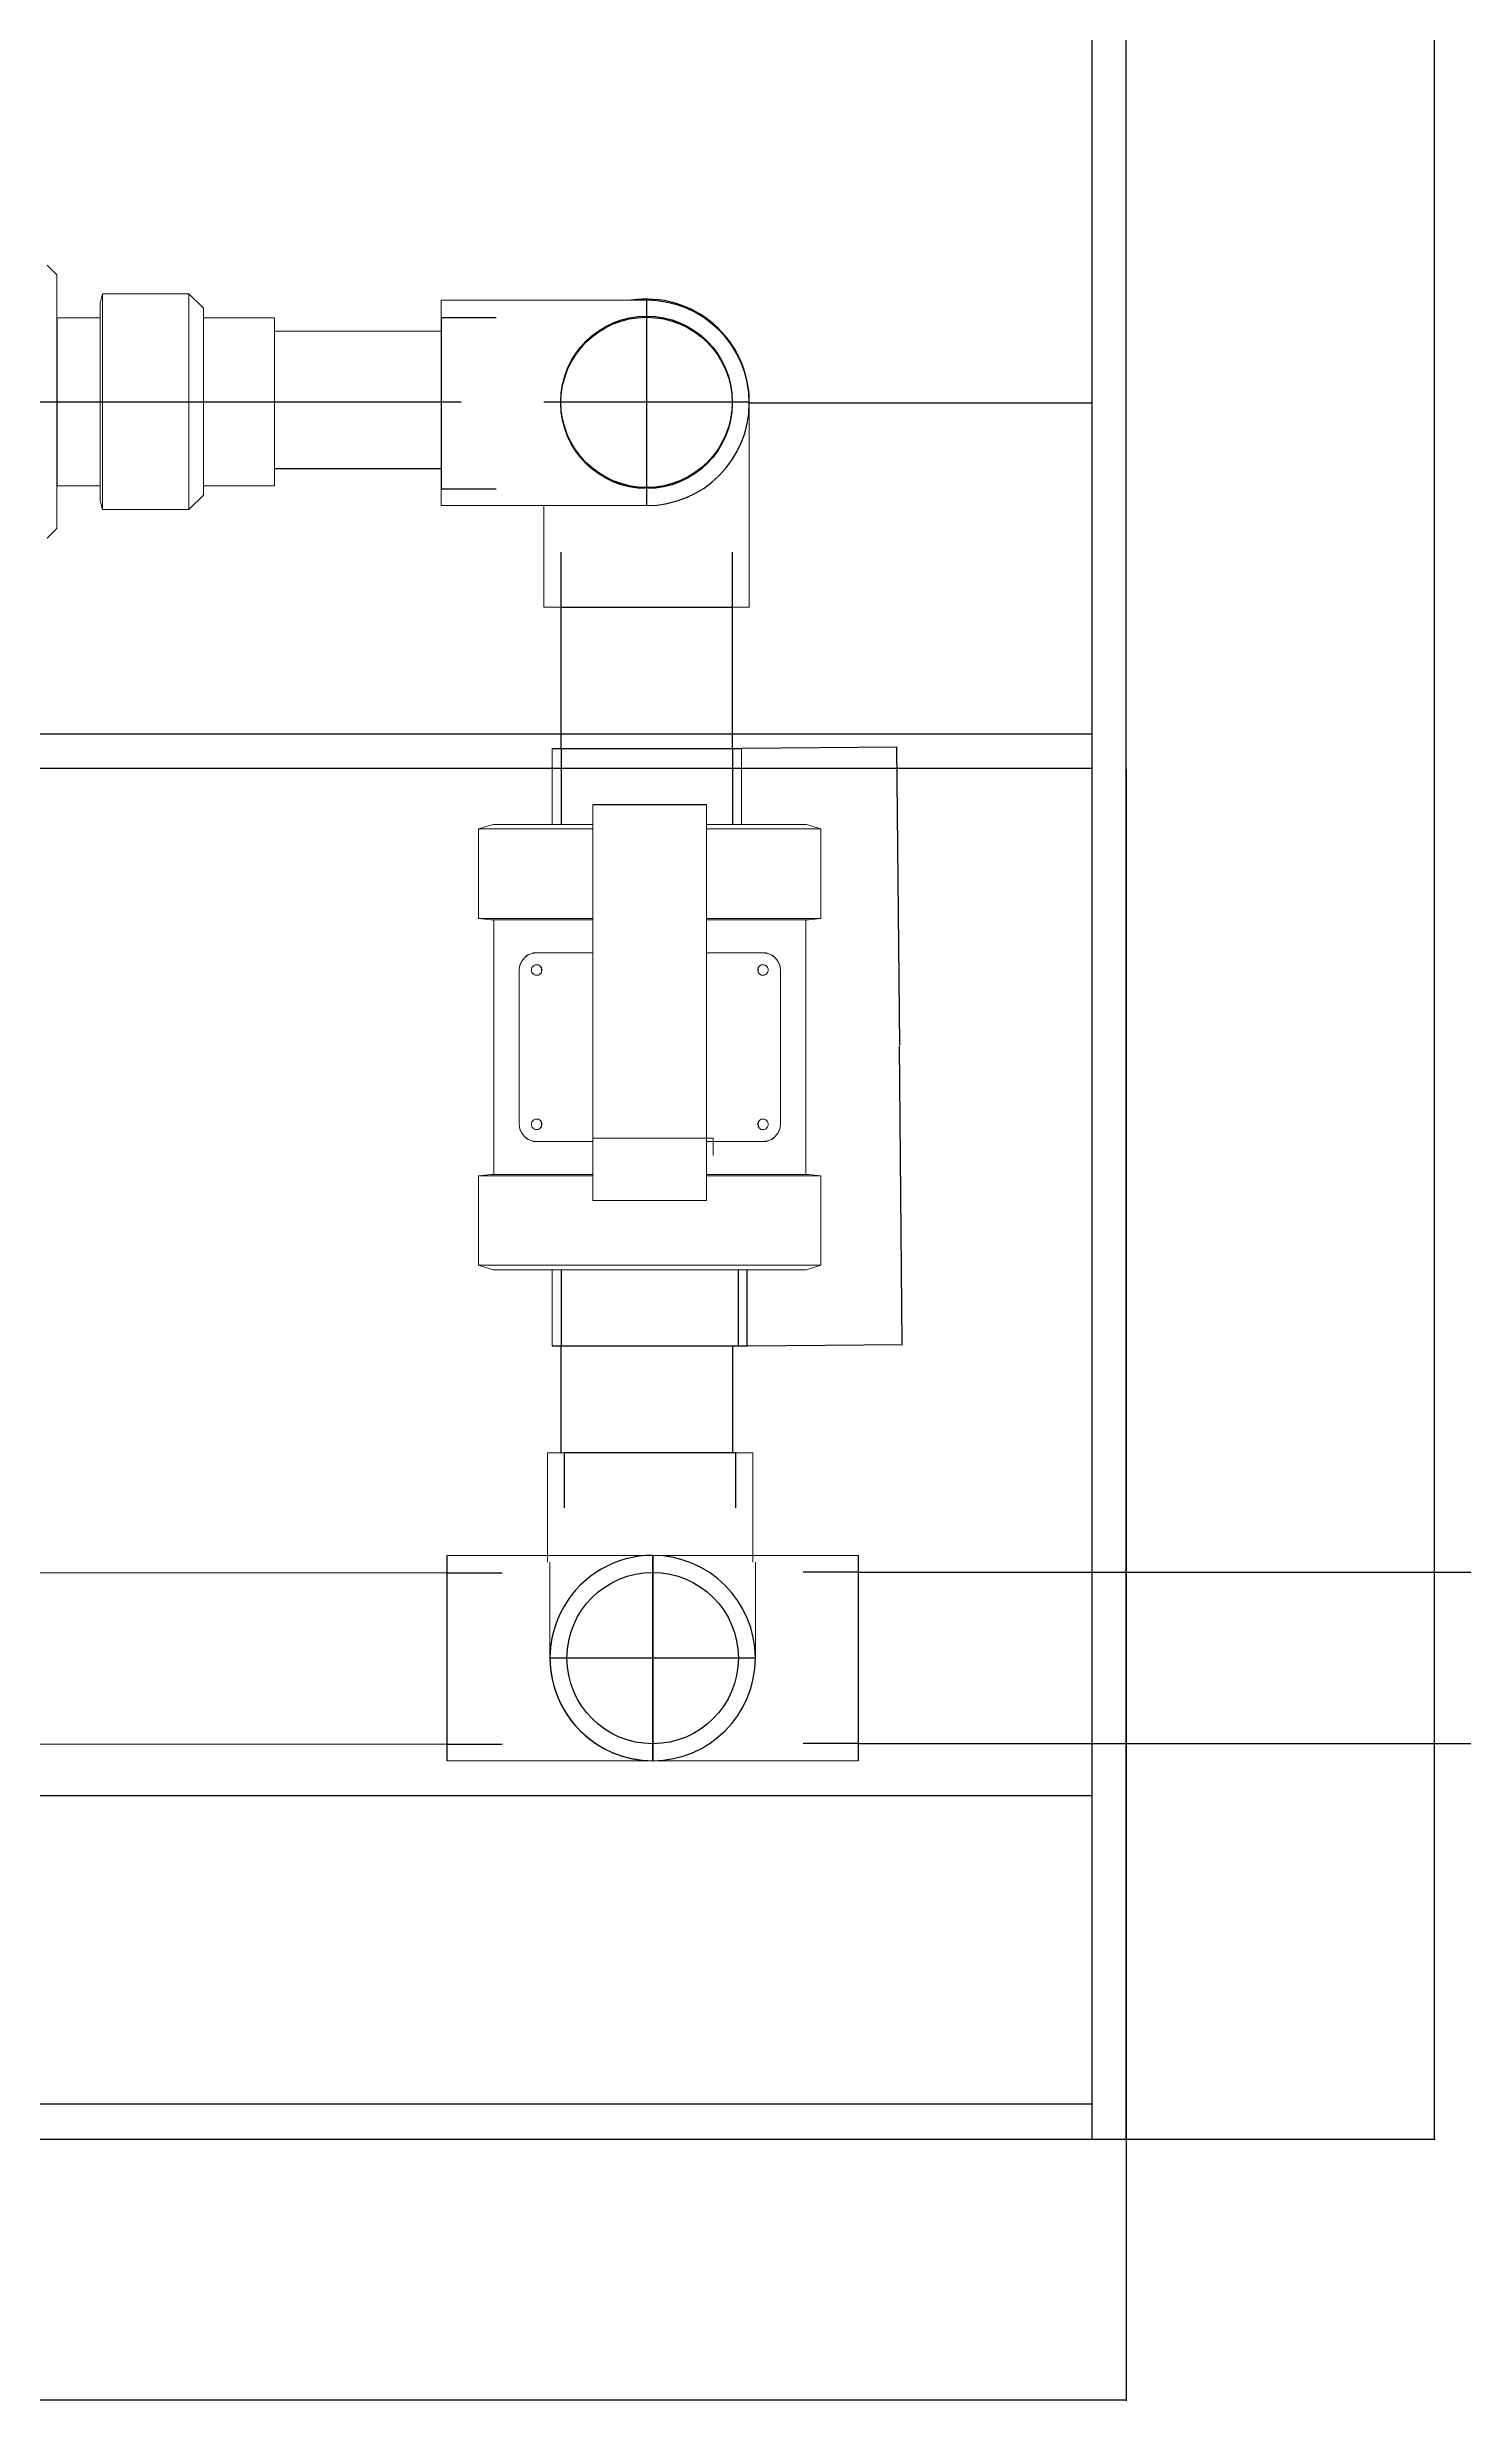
# Model space of a CAD drawing. Header units: inches. Extents: x 13 to 12015, y 11 to 4983.
# Drawn here: x 1536 to 1950, y 27 to 715 of the extents above; entities that cross this region are included whole.
import ezdxf

# ---------------------------------------------------------------- set-up
doc = ezdxf.new("R2010")
doc.units = ezdxf.units.IN
doc.header["$MEASUREMENT"] = 0
doc.layers.add('PDF _Геометрия', color=7, linetype='Continuous')
doc.styles.get("Standard").update_dxf_attribs({"font": 'arial.ttf'})
doc.dimstyles.get("Standard").update_dxf_attribs({"dimtxt": 0.18, "dimasz": 0.18, "dimexe": 0.18, "dimexo": 0.0625, "dimgap": 0.09, "dimtad": 0, "dimtih": 1, "dimtoh": 1, "dimdec": 4, "dimzin": 0, "dimdsep": 46, "dimtxsty": 'Standard', "dimcen": 0.09, "dimadec": 0, "dimazin": 0, "dimtfac": 1, "dimtdec": 4, "dimtofl": 0, "dimtmove": 0, "dimatfit": 3, "dimfxl": 1, "dimtolj": 1, "dimtzin": 0, "dimarcsym": 0})

# ---------------------------------------------------------------- blocks, each defined once
blk = doc.blocks.new('*D9')
at = {"color": 0, "lineweight": -2, "transparency": 16777216}
for p, q in [((1851.35, 1735.86), (1941.49, 1735.86)), ((1941.31, 1735.68), (1941.31, 919.94)), ((1941.31, 103.84), (1941.31, 919.58)), ((1851.35, 103.66), (1941.49, 103.66))]:
    blk.add_line(p, q, dxfattribs=at)
at = {"color": 0, "transparency": 16777216}
for points in [[(1941.28, 1735.68), (1941.34, 1735.68), (1941.31, 1735.86)], [(1941.28, 103.84), (1941.34, 103.84), (1941.31, 103.66)]]:
    blk.add_solid(points, dxfattribs=at)
at = {"layer": 'Defpoints', "color": 0, "transparency": 16777216}
for p in [(1851.29, 1735.86), (1941.31, 1735.86), (1851.29, 103.66)]:
    blk.add_point(p, dxfattribs=at)
at = {"color": 0, "transparency": 16777216, "insert": (1941.31, 919.76), "char_height": 0.18, "attachment_point": 5}
blk.add_mtext('\\A1;1632.2057', dxfattribs=at)
blk = doc.blocks.new('*D7')
at = {"color": 0, "lineweight": -2, "transparency": 16777216}
for p, q in [((1739.11, 509.8), (1784.48, 510.23)), ((1784.3, 510.05), (1785.13, 423.17)), ((1785.96, 335.92), (1785.13, 422.8)), ((1740.78, 335.31), (1786.15, 335.74))]:
    blk.add_line(p, q, dxfattribs=at)
at = {"color": 0, "transparency": 16777216}
for points in [[(1784.33, 510.05), (1784.27, 510.05), (1784.3, 510.23)], [(1785.99, 335.92), (1785.93, 335.92), (1785.97, 335.74)]]:
    blk.add_solid(points, dxfattribs=at)
at = {"layer": 'Defpoints', "color": 0, "transparency": 16777216}
for p in [(1739.04, 509.8), (1740.71, 335.31), (1785.97, 335.74)]:
    blk.add_point(p, dxfattribs=at)
at = {"color": 0, "transparency": 16777216, "insert": (1785.13, 422.99), "char_height": 0.18, "attachment_point": 5}
blk.add_mtext('\\A1;174.4934', dxfattribs=at)
blk = doc.blocks.new('*D8')
at = {"color": 0, "lineweight": -2, "transparency": 16777216}
for p, q in [((247.22, 103.93), (247.2, 27.59)), ((1851.29, 103.6), (1851.27, 27.26)), ((247.38, 27.77), (1048.57, 27.6)), ((1851.09, 27.44), (1049.9, 27.6))]:
    blk.add_line(p, q, dxfattribs=at)
at = {"color": 0, "transparency": 16777216}
for points in [[(247.38, 27.8), (247.38, 27.74), (247.2, 27.77)], [(1851.09, 27.47), (1851.09, 27.41), (1851.27, 27.44)]]:
    blk.add_solid(points, dxfattribs=at)
at = {"layer": 'Defpoints', "color": 0, "transparency": 16777216}
for p in [(247.22, 103.99), (1851.29, 103.66), (1851.27, 27.44)]:
    blk.add_point(p, dxfattribs=at)
at = {"color": 0, "transparency": 16777216, "insert": (1049.24, 27.6), "char_height": 0.18, "attachment_point": 5}
blk.add_mtext('\\A1;1604.0702', dxfattribs=at)

msp = doc.modelspace()

# ---------------------------------------------------------------- linework, layer by layer
for p, q in [((1851.28854, 103.65875), (1851.28854, 1735.8645)), ((1841.28854, 1725.8645), (1841.28854, 103.65875)), ((1711.30966, 640.6319), (1711.30968, 580.67416)), ((1711.30966, 640.63174), (1711.30968, 580.674)), ((1539.14401, 635.52654), (1539.14401, 586.44524)), ((1651.35187, 635.5681), (1667.40266, 635.5681)), ((1651.35187, 635.5681), (1651.35187, 585.52555)), ((858.48167, 610.98593), (1657.21842, 610.98593)), ((1681.3308, 610.98608), (1741.28854, 610.98609)), ((1741.28854, 610.65287), (1841.28854, 610.65287)), ((1651.35187, 591.36724), (1602.6448, 591.36724)), ((1651.35187, 585.54691), (1667.40266, 585.54691)), ((1686.39444, 551.02829), (1686.39444, 567.07907)), ((1736.41564, 551.02829), (1736.41563, 567.07908)), ((1686.39444, 551.02829), (1736.43699, 551.02829)), ((1686.41564, 509.79526), (1686.41564, 551.02828)), ((1736.41557, 509.79522), (1736.41557, 551.02825)), ((257.21842, 513.99181), (1841.28854, 513.99181)), ((1683.78716, 509.79526), (1739.04398, 509.79522)), ((1683.78716, 509.79526), (1686.41557, 509.79526)), ((1686.41557, 509.79526), (1686.41557, 487.5442)), ((1736.41557, 509.79526), (1736.41557, 487.5442)), ((257.21842, 503.99181), (1841.28854, 503.99181)), ((1851.28854, 503.65875), (1851.28854, 103.65875)), ((1728.84552, 493.29236), (1695.65441, 493.29236)), ((1686.41557, 357.56094), (1686.41557, 335.30988)), ((1738.08436, 357.56094), (1738.08436, 335.30988)), ((1740.71277, 335.30984), (1740.71277, 357.5609)), ((1683.78716, 335.30984), (1740.71277, 335.30984)), ((1686.41557, 304.12086), (1686.41557, 335.30988)), ((1736.43677, 304.12086), (1736.43677, 335.30988)), ((1737.27109, 304.1207), (1687.22854, 304.1207)), ((1687.24989, 304.12069), (1687.24989, 288.06991)), ((1737.27109, 304.1207), (1737.27109, 288.06991)), ((1028.04464, 269.26885), (1653.12647, 269.07809)), ((1653.12647, 269.07809), (1669.17726, 269.07809)), ((1653.12648, 214.18398), (1653.12648, 274.14172)), ((1713.08429, 214.18402), (1713.08428, 274.14176)), ((1713.08428, 274.14173), (1713.08429, 214.18399)), ((1773.04209, 269.26885), (1756.9913, 269.26885)), ((1773.04209, 274.14177), (1773.04209, 214.18402)), ((1773.04209, 269.26885), (2398.12393, 269.07809)), ((1743.06316, 244.16287), (1683.10541, 244.16285)), ((1028.04464, 219.24766), (1653.12648, 219.05689)), ((1653.12648, 219.05689), (1669.17726, 219.0569)), ((1773.04209, 219.24766), (1756.99131, 219.24765)), ((1773.04209, 219.24766), (2398.12393, 219.05689)), ((257.21842, 203.99181), (1841.28854, 203.99181)), ((257.21842, 113.99181), (1841.28854, 113.99181)), ((257.21842, 103.99181), (1851.28854, 103.65875))]:
    msp.add_line(p, q)
for centre in [(1711.30967, 610.98609), (1711.30967, 610.65303), (1711.30967, 610.65287), (1713.08428, 244.16289), (1713.08428, 244.16286), (1713.08428, 244.16286)]:
    msp.add_circle(centre, 25.02127)
for centre, start, end in [((1711.30967, 610.98609), 0.00000618, 98.54855057), ((1711.30967, 610.65303), 270.00000618, 90.00000618), ((1711.30967, 610.65287), 270.00000618, 90.00000618), ((1711.30967, 610.98609), 180, 180.00000618), ((1713.08428, 244.16289), 90.00000618, 270.00000618), ((1713.08428, 244.16286), 270.00000618, 90.00000618), ((1713.08428, 244.16286), 180.00000618, 0.00000618)]:
    msp.add_arc(centre, 29.97887, start, end)
at = {"layer": 'PDF _Геометрия', "lineweight": 9}
for points in [[(1539.14401, 648.00854), (1536.29611, 650.85643)], [(1551.76097, 636.08118), (1551.76097, 638.1609), (1551.76097, 639.40873), (1551.76097, 639.82467), (1551.76097, 639.40873), (1551.76097, 638.1609), (1551.76097, 636.08118), (1551.76097, 633.16957), (1551.76097, 629.56472), (1551.76097, 625.40529), (1551.76097, 620.8299), (1551.76097, 615.97723), (1551.76097, 610.9859), (1551.76097, 605.99458), (1551.76097, 601.1419), (1551.76097, 596.56652), (1551.76097, 592.40708), (1551.76097, 588.80224), (1551.76097, 585.89063), (1551.76097, 584.0882), (1551.76097, 585.89063)], [(1581.98626, 638.29945), (1577.68817, 642.45889), (1552.45425, 642.45889), (1551.76101, 639.82458)], [(1552.45418, 642.45893), (1552.45418, 642.04299), (1552.45418, 641.07245), (1552.45418, 639.27003), (1552.45418, 636.91302), (1552.45418, 634.00141), (1552.45418, 630.53521), (1552.45418, 626.65307), (1552.45418, 622.49363), (1552.45418, 617.91825), (1552.45418, 613.34287), (1552.45418, 608.62884), (1552.45418, 603.91481), (1552.45418, 599.47808), (1552.45418, 595.31864), (1552.45418, 591.4365), (1552.45418, 587.9703), (1552.45418, 585.05869), (1552.45418, 584.08816)], [(1577.68806, 642.45893), (1577.68806, 642.04299), (1577.68806, 641.07245), (1577.68806, 639.27003), (1577.68806, 636.91302), (1577.68806, 634.00141), (1577.68806, 630.53521), (1577.68806, 626.65307), (1577.68806, 622.49363), (1577.68806, 617.91825), (1577.68806, 613.34287), (1577.68806, 608.62884), (1577.68806, 603.91481), (1577.68806, 599.47808), (1577.68806, 595.31864), (1577.68806, 591.4365), (1577.68806, 587.9703), (1577.68806, 585.05869), (1577.68806, 584.08816)], [(1683.34348, 640.63174), (1651.35186, 640.63174)], [(1651.35187, 610.54683), (1651.35187, 618.38584), (1651.35187, 625.58925), (1651.35187, 631.9452), (1651.35187, 636.60623), (1651.35187, 639.57234), (1651.35187, 640.63167), (1651.35187, 639.57234), (1651.35187, 636.60623), (1651.35187, 635.54691)], [(1711.30966, 640.6319), (1683.34348, 640.6319)], [(1711.30966, 640.63174), (1683.34348, 640.63174)], [(1551.76097, 635.52654), (1539.14401, 635.52654)], [(1542.88758, 635.52666), (1551.76105, 635.52666)], [(1551.76097, 585.8906), (1551.76097, 583.81089), (1551.76097, 582.56305), (1551.76097, 582.14711), (1551.76097, 582.56305), (1551.76097, 583.81089), (1551.76097, 585.8906), (1551.76097, 588.80221), (1551.76097, 592.40706), (1551.76097, 596.5665), (1551.76097, 601.14188), (1551.76097, 605.99455), (1551.76097, 610.98588), (1551.76097, 615.9772), (1551.76097, 620.82988), (1551.76097, 625.40526), (1551.76097, 629.5647), (1551.76097, 633.16955), (1551.76097, 636.08115), (1551.76097, 637.88358), (1551.76097, 636.08115)], [(1552.45418, 579.51285), (1552.45418, 579.92879), (1552.45418, 580.89933), (1552.45418, 582.70175), (1552.45418, 585.05877), (1552.45418, 587.97037), (1552.45418, 591.43657), (1552.45418, 595.31871), (1552.45418, 599.47815), (1552.45418, 604.05353), (1552.45418, 608.62891), (1552.45418, 613.34294), (1552.45418, 618.05697), (1552.45418, 622.49371), (1552.45418, 626.65314), (1552.45418, 630.53528), (1552.45418, 634.00148), (1552.45418, 636.91309), (1552.45418, 637.88362)], [(1577.68806, 579.51285), (1577.68806, 579.92879), (1577.68806, 580.89933), (1577.68806, 582.70175), (1577.68806, 585.05877), (1577.68806, 587.97037), (1577.68806, 591.43657), (1577.68806, 595.31871), (1577.68806, 599.47815), (1577.68806, 604.05353), (1577.68806, 608.62891), (1577.68806, 613.34294), (1577.68806, 618.05697), (1577.68806, 622.49371), (1577.68806, 626.65314), (1577.68806, 630.53528), (1577.68806, 634.00148), (1577.68806, 636.91309), (1577.68806, 637.88362)], [(1581.98626, 636.63575), (1581.98626, 637.88358), (1581.98626, 638.29952), (1581.98626, 637.88358), (1581.98626, 636.63575), (1581.98626, 634.55603), (1581.98626, 631.92172), (1581.98626, 628.45552), (1581.98626, 624.57338), (1581.98626, 620.27529), (1581.98626, 615.69991), (1581.98626, 610.98588), (1581.98626, 606.27185), (1581.98626, 601.69647), (1581.98626, 597.39838), (1581.98626, 593.51624), (1581.98626, 590.05004), (1581.98626, 587.41573), (1581.98626, 585.33601), (1581.98626, 584.08818)], [(1581.98626, 585.33604), (1581.98626, 584.0882), (1581.98626, 583.67226), (1581.98626, 584.0882), (1581.98626, 585.33604), (1581.98626, 587.41575), (1581.98626, 590.05007), (1581.98626, 593.51626), (1581.98626, 597.39841), (1581.98626, 601.69649), (1581.98626, 606.27187), (1581.98626, 610.9859), (1581.98626, 615.69993), (1581.98626, 620.27531), (1581.98626, 624.5734), (1581.98626, 628.45554), (1581.98626, 631.92174), (1581.98626, 634.55605), (1581.98626, 636.63577), (1581.98626, 637.8836)], [(1581.98626, 637.88358), (1581.98626, 636.63575)], [(1581.98626, 635.52666), (1602.6448, 635.52666)], [(1602.6448, 631.64447), (1602.6448, 632.33771), (1602.6448, 634.69472), (1602.6448, 635.52661), (1602.6448, 634.69472), (1602.6448, 632.33771), (1602.6448, 628.31692), (1602.6448, 623.32559), (1602.6448, 617.36373), (1602.6448, 610.98593), (1602.6448, 604.60812), (1602.6448, 598.78491), (1602.6448, 593.65494), (1602.6448, 589.77279), (1602.6448, 587.27713), (1602.6448, 586.44524), (1581.98626, 586.44524)], [(1602.6448, 590.32732), (1602.6448, 589.63407), (1602.6448, 587.27706), (1602.6448, 586.44517), (1602.6448, 587.27706), (1602.6448, 589.63407), (1602.6448, 593.65486), (1602.6448, 598.64619), (1602.6448, 604.60805), (1602.6448, 610.98585), (1602.6448, 617.36366), (1602.6448, 623.18687), (1602.6448, 628.31684), (1602.6448, 632.19899), (1602.6448, 634.69465), (1602.6448, 635.52654), (1581.98626, 635.52654)], [(1581.98626, 632.89231), (1581.98626, 634.69474)], [(1651.35187, 631.64446), (1602.6448, 631.64446), (1602.6448, 630.95122), (1602.6448, 628.8715), (1602.6448, 625.54395), (1602.6448, 621.24587), (1602.6448, 616.39319), (1602.6448, 610.98592), (1602.6448, 605.7173), (1602.6448, 600.72598), (1602.6448, 596.42789), (1602.6448, 593.10034), (1602.6448, 591.02062), (1602.6448, 590.32738)], [(1741.28855, 583.01991), (1741.28854, 610.98609)], [(1551.76097, 586.44524), (1539.14401, 586.44524)], [(1542.88758, 586.44512), (1551.76105, 586.44512)], [(1581.98626, 589.07947), (1581.98626, 587.27704)], [(1581.98626, 586.44512), (1602.6448, 586.44512)], [(1581.98626, 584.0882), (1581.98626, 585.33604)], [(1602.6448, 590.32737), (1602.6448, 589.77278), (1602.6448, 587.27712), (1602.6448, 586.44523)], [(1581.98626, 583.67233), (1577.68817, 579.51289), (1552.45425, 579.51289), (1551.76101, 582.1472)], [(1651.35187, 580.67399), (1683.3435, 580.674)], [(1681.3308, 580.67416), (1681.33081, 551.02827)], [(1683.34349, 580.67416), (1711.30968, 580.67416)], [(1683.34349, 580.674), (1711.30968, 580.674)], [(1741.28855, 551.02829), (1741.28855, 583.01991)], [(1539.14401, 573.96319), (1536.29611, 571.1153)], [(1711.41571, 551.02829), (1703.57671, 551.02829), (1696.37329, 551.02828), (1690.01734, 551.02828), (1685.35631, 551.02828), (1682.3902, 551.02828), (1681.33087, 551.02828), (1682.3902, 551.02828), (1685.35631, 551.02828), (1686.41564, 551.02828)], [(1683.78716, 509.79526), (1683.78716, 487.5442)], [(1739.04398, 487.54416), (1739.04398, 509.79522)], [(1695.65441, 422.64524), (1695.65441, 433.95619), (1695.65441, 445.45258), (1695.65441, 457.31981), (1695.65441, 469.18704), (1695.65441, 481.23969), (1695.65441, 493.29236)], [(1695.65441, 492.1798), (1695.65441, 480.68342), (1695.65441, 469.18704), (1695.65441, 457.87608), (1695.65441, 446.56513), (1695.65441, 435.62503), (1695.65441, 425.05577), (1695.65441, 414.85737), (1695.65441, 405.21525), (1695.65441, 395.94397)], [(1728.84552, 422.64524), (1728.84552, 433.95619), (1728.84552, 445.45258), (1728.84552, 457.31981), (1728.84552, 469.18704), (1728.84552, 481.23969), (1728.84552, 493.29236)], [(1728.84552, 492.1798), (1728.84552, 480.68342), (1728.84552, 469.18704), (1728.84552, 457.87608), (1728.84552, 446.56513), (1728.84552, 435.62503), (1728.84552, 425.05577), (1728.84552, 414.85737), (1728.84552, 405.21525), (1728.84552, 395.94397)], [(1665.8008, 459.73034), (1662.27772, 460.10119), (1662.27772, 486.24618), (1666.54251, 487.54416)], [(1662.27777, 486.24624), (1662.83404, 486.24624), (1664.50287, 486.24624), (1667.28426, 486.24624), (1671.17819, 486.24624), (1675.81383, 486.24624), (1681.37659, 486.24624), (1687.68106, 486.24624), (1694.5418, 486.24624), (1695.65436, 486.24624)], [(1666.54257, 487.54416), (1666.91342, 487.54416), (1668.58225, 487.54416), (1671.17821, 487.54416), (1674.51587, 487.54416), (1678.96608, 487.54416), (1683.97257, 487.54416)], [(1695.65441, 487.54416), (1689.7208, 487.54416), (1683.97261, 487.54416), (1678.96612, 487.54416), (1674.51591, 487.54416), (1671.17825, 487.54416), (1668.58229, 487.54416), (1666.91346, 487.54416), (1666.54261, 487.54416)], [(1682.30373, 487.54416), (1677.29724, 487.54416), (1675.44298, 487.54416), (1677.29724, 487.54416), (1682.30373, 487.54416), (1688.05192, 487.54416), (1693.80011, 487.54416)], [(1693.8002, 486.24624), (1692.87308, 486.24624), (1686.01233, 486.24624), (1679.70787, 486.24624), (1675.44308, 486.24624)], [(1728.84552, 487.54416), (1734.77913, 487.54416), (1740.52732, 487.54416), (1745.53381, 487.54416), (1749.98402, 487.54416), (1753.32168, 487.54416), (1755.91764, 487.54416), (1757.58647, 487.54416), (1757.95732, 487.54416)], [(1762.22216, 486.24624), (1761.66589, 486.24624), (1759.99706, 486.24624), (1757.21568, 486.24624), (1753.32174, 486.24624), (1748.6861, 486.24624), (1743.12334, 486.24624), (1736.81887, 486.24624), (1729.95813, 486.24624), (1728.84557, 486.24624)], [(1757.95736, 487.54416), (1757.58651, 487.54416), (1755.91768, 487.54416), (1753.32172, 487.54416), (1749.98407, 487.54416), (1745.53385, 487.54416), (1740.52737, 487.54416)], [(1758.69913, 459.73034), (1762.22221, 460.10119), (1762.22221, 486.24618), (1757.95743, 487.54416)], [(1662.27777, 460.10117), (1662.83404, 460.10117), (1664.50287, 460.10117), (1667.28426, 460.10117), (1671.17819, 460.10117), (1675.81383, 460.10117), (1681.37659, 460.10117), (1687.68106, 460.10117), (1694.5418, 460.10117), (1695.65436, 460.10117)], [(1666.35715, 459.73034), (1665.80088, 459.73034), (1666.35715, 459.73034), (1667.84056, 459.73034), (1670.43651, 459.73034), (1673.9596, 459.73034), (1678.40981, 459.73034), (1683.60172, 459.73034), (1689.34991, 459.73034), (1695.65438, 459.73034)], [(1666.72799, 385.37472), (1666.72799, 459.73034)], [(1671.17821, 459.73034), (1672.66161, 459.73034)], [(1758.14278, 459.73034), (1758.69906, 459.73034), (1758.14278, 459.73034), (1756.65938, 459.73034), (1754.06342, 459.73034), (1750.54033, 459.73034), (1746.09012, 459.73034), (1740.89821, 459.73034), (1735.15002, 459.73034), (1728.84555, 459.73034)], [(1762.22216, 460.10117), (1761.66589, 460.10117), (1759.99706, 460.10117), (1757.21568, 460.10117), (1753.32174, 460.10117), (1748.6861, 460.10117), (1743.12334, 460.10117), (1736.81887, 460.10117), (1729.95813, 460.10117), (1728.84557, 460.10117)], [(1753.32172, 459.73034), (1751.83832, 459.73034)], [(1757.77194, 385.37472), (1757.77194, 459.73034)], [(1679.15146, 450.08823), (1678.22433, 450.08823), (1677.29721, 449.71738), (1676.37008, 449.34653), (1675.62838, 448.60482), (1674.88668, 447.6777), (1674.3304, 446.56514), (1674.14497, 445.08174), (1674.14497, 400.02334), (1674.3304, 398.53994), (1674.88668, 397.42738), (1675.62838, 396.50026)], [(1674.14499, 445.08175), (1674.33041, 446.37973), (1674.88669, 447.67771), (1675.62839, 448.60484), (1676.74095, 449.53197), (1677.8535, 449.90282), (1679.15148, 450.08824), (1695.65435, 450.08824)], [(1675.62843, 448.60488), (1676.37013, 449.34659), (1677.29726, 449.71744), (1678.22438, 450.08829)], [(1695.65441, 450.08823), (1687.49569, 450.08823), (1679.15155, 450.08823)], [(1691.20416, 450.08823), (1693.80012, 450.08823)], [(1693.8002, 450.08823), (1691.20425, 450.08823)], [(1728.84552, 450.08823), (1737.00424, 450.08823), (1745.34839, 450.08823)], [(1750.35494, 445.08175), (1750.16952, 446.37973), (1749.61324, 447.67771), (1748.87154, 448.60484), (1747.75899, 449.53197), (1746.64643, 449.90282), (1745.34845, 450.08824), (1728.84559, 450.08824)], [(1745.34847, 450.08823), (1746.2756, 450.08823), (1747.20273, 449.71738), (1748.12985, 449.34653), (1748.87155, 448.60482), (1749.61326, 447.6777), (1750.16953, 446.56514), (1750.35496, 445.08174), (1750.35496, 400.02334), (1750.16953, 398.53994), (1749.61326, 397.42738), (1748.87155, 396.50026)], [(1748.87151, 448.60488), (1748.1298, 449.34659), (1747.20268, 449.71744), (1746.27555, 450.08829)], [(1695.65441, 395.01702), (1679.15155, 395.01702), (1677.85357, 395.20245), (1676.74101, 395.5733), (1675.62846, 396.50043), (1674.88676, 397.42755), (1674.33048, 398.72553), (1674.14506, 400.02351), (1674.14506, 445.08191)], [(1674.33041, 446.37987), (1674.33041, 446.56529)], [(1679.15146, 443.59829), (1678.78061, 443.59829), (1678.40976, 443.78372), (1678.22433, 443.96914), (1677.85348, 444.33999), (1677.66806, 444.71084), (1677.66806, 445.08169), (1677.66806, 445.45255), (1677.85348, 445.8234), (1678.22433, 446.19425), (1678.40976, 446.37967), (1678.78061, 446.5651), (1679.15146, 446.5651), (1679.70774, 446.5651), (1680.07859, 446.37967), (1680.44944, 446.00882)], [(1677.85354, 444.34008), (1677.66811, 444.71093), (1677.66811, 445.45264), (1677.85354, 445.82349)], [(1677.66812, 444.71092), (1677.66812, 445.08177), (1677.66812, 445.45262)], [(1678.40979, 443.78383), (1678.22436, 443.96925), (1677.85351, 444.34011)], [(1677.85354, 445.82343), (1678.22439, 446.19428), (1678.40981, 446.3797)], [(1678.03895, 446.00903), (1678.40981, 446.37988), (1678.78066, 446.56531), (1679.15151, 446.56531)], [(1680.44948, 444.15466), (1680.07863, 443.78381), (1679.70778, 443.59839), (1679.1515, 443.59839), (1678.78065, 443.59839), (1678.4098, 443.78381), (1678.03895, 444.15466)], [(1679.15146, 443.59841), (1679.70774, 443.59841), (1680.07859, 443.78384), (1680.26402, 443.96926), (1680.63487, 444.34011), (1680.63487, 444.71096), (1680.82029, 445.08181), (1680.63487, 445.45267), (1680.63487, 445.82352), (1680.26402, 446.19437), (1680.07859, 446.37979), (1679.70774, 446.56522), (1679.15146, 446.56522)], [(1680.6349, 444.34008), (1680.26405, 443.96923), (1680.07862, 443.78381)], [(1680.07865, 446.37987), (1680.26407, 446.19444), (1680.63492, 445.82359)], [(1680.44948, 445.82343), (1680.63491, 445.45258), (1680.63491, 444.71087), (1680.63491, 444.34002)], [(1680.6349, 445.45259), (1680.82033, 445.08174), (1680.6349, 444.71089)], [(1728.84552, 395.01702), (1745.34839, 395.01702), (1746.64637, 395.20245), (1747.75892, 395.5733), (1748.87147, 396.50043), (1749.61317, 397.42755), (1750.16945, 398.72553), (1750.35488, 400.02351), (1750.35488, 445.08191)], [(1743.86503, 445.45259), (1743.67961, 445.08174), (1743.86503, 444.71089)], [(1745.34847, 443.59841), (1744.79219, 443.59841), (1744.42134, 443.78384), (1744.23592, 443.96926), (1743.86507, 444.34011), (1743.86507, 444.71096), (1743.67964, 445.08181), (1743.86507, 445.45267), (1743.86507, 445.82352), (1744.23592, 446.19437), (1744.42134, 446.37979), (1744.79219, 446.56522), (1745.34847, 446.56522)], [(1744.42129, 446.37987), (1744.23586, 446.19444), (1743.86501, 445.82359)], [(1744.05045, 445.82343), (1743.86502, 445.45258), (1743.86502, 444.71087), (1743.86502, 444.34002)], [(1743.86503, 444.34008), (1744.23588, 443.96923), (1744.42131, 443.78381)], [(1744.05045, 444.15466), (1744.4213, 443.78381), (1744.79215, 443.59839), (1745.34843, 443.59839), (1745.71928, 443.59839), (1746.09013, 443.78381), (1746.46098, 444.15466)], [(1745.34847, 443.59829), (1745.71932, 443.59829), (1746.09017, 443.78372), (1746.2756, 443.96914), (1746.64645, 444.33999), (1746.83187, 444.71084), (1746.83187, 445.08169), (1746.83187, 445.45255), (1746.64645, 445.8234), (1746.2756, 446.19425), (1746.09017, 446.37967), (1745.71932, 446.5651), (1745.34847, 446.5651), (1744.79219, 446.5651), (1744.42134, 446.37967), (1744.05049, 446.00882)], [(1746.46098, 446.00903), (1746.09013, 446.37988), (1745.71928, 446.56531), (1745.34842, 446.56531)], [(1746.6464, 445.82343), (1746.27554, 446.19428), (1746.09012, 446.3797)], [(1746.09014, 443.78383), (1746.27557, 443.96925), (1746.64642, 444.34011)], [(1746.6464, 444.34008), (1746.83182, 444.71093), (1746.83182, 445.45264), (1746.6464, 445.82349)], [(1746.83181, 444.71092), (1746.83181, 445.08177), (1746.83181, 445.45262)], [(1750.16953, 446.37987), (1750.16953, 446.56529)], [(1695.65441, 377.7724), (1695.65441, 388.15623), (1695.65441, 399.28175), (1695.65441, 410.77814), (1695.65441, 422.64537)], [(1728.84552, 377.7724), (1728.84552, 388.15623), (1728.84552, 399.28175), (1728.84552, 410.77814), (1728.84552, 422.64537)], [(1674.33041, 398.53996), (1674.33041, 398.72539)], [(1677.85354, 399.28163), (1677.66811, 399.65249), (1677.66811, 400.39419), (1677.85354, 400.76504)], [(1677.66812, 399.65266), (1677.66812, 400.02351), (1677.66812, 400.39436)], [(1678.40979, 398.72538), (1678.22436, 398.91081), (1677.85351, 399.28166)], [(1677.85354, 400.76517), (1678.22439, 401.13602), (1678.40981, 401.32144)], [(1678.03895, 400.95058), (1678.40981, 401.32144), (1678.78066, 401.50686), (1679.15151, 401.50686)], [(1680.44948, 399.09622), (1680.07863, 398.72537), (1679.70778, 398.53994), (1679.1515, 398.53994), (1678.78065, 398.53994), (1678.4098, 398.72537), (1678.03895, 399.09622)], [(1679.15146, 401.50684), (1679.70774, 401.50684), (1680.07859, 401.32141), (1680.44944, 400.95056)], [(1680.6349, 399.28163), (1680.26405, 398.91078), (1680.07862, 398.72536)], [(1680.07865, 401.32142), (1680.26407, 401.13599), (1680.63492, 400.76514)], [(1680.44948, 400.76517), (1680.63491, 400.39432), (1680.63491, 399.65261), (1680.44948, 399.28176)], [(1680.6349, 400.39433), (1680.82033, 400.02348), (1680.6349, 399.65263)], [(1743.86503, 400.39433), (1743.67961, 400.02348), (1743.86503, 399.65263)], [(1744.42129, 401.32142), (1744.23586, 401.13599), (1743.86501, 400.76514)], [(1744.05045, 400.76517), (1743.86502, 400.39432), (1743.86502, 399.65261), (1744.05045, 399.28176)], [(1743.86503, 399.28163), (1744.23588, 398.91078), (1744.42131, 398.72536)], [(1744.05045, 399.09622), (1744.4213, 398.72537), (1744.79215, 398.53994), (1745.34843, 398.53994), (1745.71928, 398.53994), (1746.09013, 398.72537), (1746.46098, 399.09622)], [(1745.34847, 401.50684), (1744.79219, 401.50684), (1744.42134, 401.32141), (1744.05049, 400.95056)], [(1746.46098, 400.95058), (1746.09013, 401.32144), (1745.71928, 401.50686), (1745.34842, 401.50686)], [(1746.6464, 400.76517), (1746.27554, 401.13602), (1746.09012, 401.32144)], [(1746.09014, 398.72538), (1746.27557, 398.91081), (1746.64642, 399.28166)], [(1746.6464, 399.28163), (1746.83182, 399.65249), (1746.83182, 400.39419), (1746.6464, 400.76504)], [(1746.83181, 399.65266), (1746.83181, 400.02351), (1746.83181, 400.39436)], [(1750.16953, 398.53996), (1750.16953, 398.72539)], [(1678.22437, 395.01702), (1677.29725, 395.38787), (1676.37012, 395.75872), (1675.62842, 396.50043)], [(1675.62843, 396.50036), (1676.37013, 395.75866), (1677.29726, 395.38781), (1678.22438, 395.01696), (1679.15151, 395.01696), (1687.49566, 395.01696), (1695.65438, 395.01696)], [(1691.20416, 395.01702), (1693.80012, 395.01702)], [(1693.8002, 395.01702), (1691.20425, 395.01702)], [(1695.65438, 377.7724), (1728.84555, 377.7724), (1728.84555, 395.9441)], [(1728.84555, 377.7724), (1695.65438, 377.7724), (1695.65438, 395.9441)], [(1695.65441, 395.94411), (1730.69983, 395.94411), (1730.69983, 390.93762)], [(1748.87151, 396.50036), (1748.1298, 395.75866), (1747.20268, 395.38781), (1746.27555, 395.01696), (1745.34842, 395.01696), (1737.00427, 395.01696), (1728.84555, 395.01696)], [(1746.27556, 395.01702), (1747.20269, 395.38787), (1748.12981, 395.75872), (1748.87152, 396.50043)], [(1695.65436, 385.00389), (1694.5418, 385.00389), (1687.68106, 385.00389), (1681.37659, 385.00389), (1675.81383, 385.00389), (1671.17819, 385.00389), (1667.28426, 385.00389), (1664.50287, 385.00389), (1662.83404, 385.00389), (1662.27777, 385.00389), (1665.80085, 385.37474)], [(1662.27777, 358.85901), (1662.27777, 385.00401)], [(1665.8008, 385.37472), (1666.35708, 385.37472)], [(1695.65441, 385.37472), (1689.34995, 385.37472), (1683.60176, 385.37472), (1678.40984, 385.37472), (1673.95963, 385.37472), (1670.43655, 385.37472), (1667.84059, 385.37472), (1666.35719, 385.37472), (1665.80091, 385.37472)], [(1728.84552, 385.37472), (1735.14998, 385.37472), (1740.89818, 385.37472), (1746.09009, 385.37472), (1750.5403, 385.37472), (1754.06339, 385.37472), (1756.65934, 385.37472), (1758.14275, 385.37472), (1758.69902, 385.37472)], [(1728.84557, 385.00389), (1729.95813, 385.00389), (1736.81887, 385.00389), (1743.12334, 385.00389), (1748.6861, 385.00389), (1753.32174, 385.00389), (1757.21568, 385.00389), (1759.99706, 385.00389), (1761.66589, 385.00389), (1762.22216, 385.00389), (1758.69908, 385.37474)], [(1758.69913, 385.37472), (1758.14285, 385.37472)], [(1762.22216, 358.85901), (1762.22216, 385.00401)], [(1749.05686, 358.85901), (1744.79207, 358.85901), (1738.48761, 358.85901), (1731.62686, 358.85901), (1724.39527, 358.85901), (1716.97825, 358.85901), (1709.3758, 358.85901), (1701.77336, 358.85901), (1694.54177, 358.85901), (1687.68102, 358.85901), (1681.37655, 358.85901), (1675.81379, 358.85901), (1671.17815, 358.85901), (1667.28422, 358.85901), (1664.50283, 358.85901), (1662.834, 358.85901), (1662.27773, 358.85901)], [(1666.54257, 357.5609), (1662.27778, 358.85888)], [(1683.97252, 357.5609), (1678.96603, 357.5609), (1674.51582, 357.5609), (1671.17816, 357.5609), (1668.5822, 357.5609), (1666.91337, 357.5609), (1666.54252, 357.5609), (1666.91337, 357.5609), (1668.5822, 357.5609), (1671.17816, 357.5609), (1674.51582, 357.5609), (1678.96603, 357.5609), (1683.97252, 357.5609), (1689.72071, 357.5609), (1696.02517, 357.5609), (1702.70049, 357.5609), (1709.56124, 357.5609), (1716.6074, 357.5609), (1723.46815, 357.5609), (1730.14347, 357.5609), (1736.44793, 357.5609), (1742.19612, 357.5609), (1747.20261, 357.5609), (1749.05686, 357.5609)], [(1675.44307, 358.85901), (1679.70786, 358.85901), (1686.01233, 358.85901), (1692.87307, 358.85901), (1700.10466, 358.85901), (1707.52168, 358.85901), (1715.12413, 358.85901), (1722.72657, 358.85901), (1729.95817, 358.85901), (1736.81892, 358.85901), (1743.12338, 358.85901), (1748.68615, 358.85901), (1753.32178, 358.85901), (1757.21571, 358.85901), (1759.9971, 358.85901), (1761.66593, 358.85901), (1762.22221, 358.85901)], [(1740.52741, 357.5609), (1745.5339, 357.5609), (1749.98411, 357.5609), (1753.32177, 357.5609), (1755.91773, 357.5609), (1757.58656, 357.5609), (1757.95741, 357.5609), (1757.58656, 357.5609), (1755.91773, 357.5609), (1753.32177, 357.5609), (1749.98411, 357.5609), (1745.5339, 357.5609), (1740.52741, 357.5609), (1734.77922, 357.5609), (1728.47476, 357.5609), (1721.79944, 357.5609), (1714.9387, 357.5609), (1707.89253, 357.5609), (1701.03178, 357.5609), (1694.35647, 357.5609), (1688.052, 357.5609), (1682.30381, 357.5609), (1677.29732, 357.5609), (1675.44307, 357.5609)], [(1683.78716, 357.5609), (1683.78716, 335.30984)], [(1696.02522, 357.5609), (1692.87299, 357.5609)], [(1709.93213, 357.5609), (1708.44873, 357.5609)], [(1757.95736, 357.5609), (1762.22215, 358.85888)], [(1682.37697, 304.12069), (1682.37698, 272.12907)], [(1712.24981, 304.1207), (1720.08882, 304.1207), (1727.29223, 304.1207), (1733.64818, 304.1207), (1738.30921, 304.1207), (1741.27532, 304.1207), (1742.33465, 304.1207), (1741.27532, 304.1207), (1738.30921, 304.1207), (1737.24989, 304.1207)], [(1742.33472, 272.12908), (1742.33472, 304.12071)], [(1685.11809, 274.14173), (1653.12646, 274.14172)], [(1683.10541, 272.12904), (1683.10541, 244.16285)], [(1713.08428, 274.14173), (1685.11809, 274.14173)], [(1741.05047, 274.14176), (1713.08428, 274.14176)], [(1773.04209, 274.14177), (1741.05047, 274.14176)], [(1743.06316, 244.16287), (1743.06315, 272.12905)], [(1653.12648, 214.18398), (1685.1181, 214.18398)], [(1685.1181, 214.18398), (1713.08429, 214.18399)], [(1713.08429, 214.18402), (1741.05048, 214.18402)], [(1741.05048, 214.18402), (1773.04211, 214.18402)]]:
    msp.add_lwpolyline(points, dxfattribs=at)
for points in [[(1539.14401, 639.26139), (1539.14401, 642.92297), (1539.14401, 645.56745), (1539.14401, 647.39824), (1539.14401, 648.0085), (1539.14401, 647.39824), (1539.14401, 645.56745), (1539.14401, 642.92297), (1539.14401, 639.26139), (1539.14401, 634.5827), (1539.14401, 629.49717), (1539.14401, 623.80138), (1539.14401, 617.69874), (1539.14401, 610.98584), (1539.14401, 604.27294), (1539.14401, 598.1703), (1539.14401, 592.47451), (1539.14401, 587.18556), (1539.14401, 582.71029), (1539.14401, 578.84529), (1539.14401, 576.40423), (1539.14401, 578.84529), (1539.14401, 582.71029), (1539.14401, 578.84529), (1539.14401, 576.40423), (1539.14401, 578.84529), (1539.14401, 582.71029), (1539.14401, 587.18556), (1539.14401, 592.47451), (1539.14401, 598.37373), (1539.14401, 604.47636), (1539.14401, 610.98584), (1539.14401, 617.2919), (1539.14401, 623.59796), (1539.14401, 629.49717), (1539.14401, 634.78612), (1539.14401, 639.26139), (1539.14401, 642.92297), (1539.14401, 645.77087), (1539.14401, 647.39824), (1539.14401, 648.0085), (1539.14401, 647.39824), (1539.14401, 645.77087), (1539.14401, 642.92297)], [(1539.14401, 582.71034), (1539.14401, 579.04876), (1539.14401, 576.40428), (1539.14401, 574.57349), (1539.14401, 573.96323), (1539.14401, 574.57349), (1539.14401, 576.40428), (1539.14401, 579.04876), (1539.14401, 582.71034), (1539.14401, 587.38903), (1539.14401, 592.47456), (1539.14401, 598.17035), (1539.14401, 604.27299), (1539.14401, 610.98589), (1539.14401, 617.69879), (1539.14401, 623.80143), (1539.14401, 629.49722), (1539.14401, 634.78617), (1539.14401, 639.26144), (1539.14401, 643.12644), (1539.14401, 645.5675), (1539.14401, 643.12644), (1539.14401, 639.26144), (1539.14401, 643.12644), (1539.14401, 645.5675), (1539.14401, 643.12644), (1539.14401, 639.26144), (1539.14401, 634.78617), (1539.14401, 629.49722), (1539.14401, 623.59801), (1539.14401, 617.49537), (1539.14401, 610.98589), (1539.14401, 604.67983), (1539.14401, 598.37377), (1539.14401, 592.47456), (1539.14401, 587.18561), (1539.14401, 582.71034), (1539.14401, 579.04876), (1539.14401, 576.20086), (1539.14401, 574.57349), (1539.14401, 573.96323), (1539.14401, 574.57349), (1539.14401, 576.20086), (1539.14401, 579.04876)], [(1651.35187, 585.54691), (1651.35187, 584.69945), (1651.35187, 581.52147), (1651.35187, 580.67401), (1651.35187, 581.52147), (1651.35187, 584.69945), (1651.35187, 589.36048), (1651.35187, 595.50456), (1651.35187, 602.91984), (1651.35187, 610.54698), (1651.35187, 604.19103), (1651.35187, 598.04694), (1651.35187, 592.96218), (1651.35187, 588.93675), (1651.35187, 586.39437)], [(1736.41564, 551.02829), (1737.2631, 551.02829), (1740.44107, 551.02829), (1741.28853, 551.02829), (1740.44107, 551.02829), (1737.2631, 551.02829), (1732.60206, 551.02829), (1726.45798, 551.02829), (1719.0427, 551.02829), (1711.41556, 551.02829), (1717.77151, 551.02829), (1723.9156, 551.02829), (1729.00036, 551.02829), (1733.02579, 551.02829), (1735.56818, 551.02829)], [(1679.15146, 398.53996), (1679.70774, 398.53996), (1680.07859, 398.72539), (1680.26402, 398.91081), (1680.63487, 399.28166), (1680.63487, 399.65252), (1680.82029, 400.02337), (1680.63487, 400.39422), (1680.63487, 400.76507), (1680.26402, 401.13592), (1680.07859, 401.32134), (1679.70774, 401.50677), (1679.15146, 401.50677), (1678.78061, 401.50677), (1678.40976, 401.32134), (1678.22433, 401.13592), (1677.85348, 400.76507), (1677.66806, 400.39422), (1677.66806, 400.02337), (1677.66806, 399.65252), (1677.85348, 399.28166), (1678.22433, 398.91081), (1678.40976, 398.72539), (1678.78061, 398.53996)], [(1745.34847, 398.53996), (1744.79219, 398.53996), (1744.42134, 398.72539), (1744.23592, 398.91081), (1743.86507, 399.28166), (1743.86507, 399.65252), (1743.67964, 400.02337), (1743.86507, 400.39422), (1743.86507, 400.76507), (1744.23592, 401.13592), (1744.42134, 401.32134), (1744.79219, 401.50677), (1745.34847, 401.50677), (1745.71932, 401.50677), (1746.09017, 401.32134), (1746.2756, 401.13592), (1746.64645, 400.76507), (1746.83187, 400.39422), (1746.83187, 400.02337), (1746.83187, 399.65252), (1746.64645, 399.28166), (1746.2756, 398.91081), (1746.09017, 398.72539), (1745.71932, 398.53996)], [(1687.24989, 304.12069), (1686.40243, 304.12069), (1683.22445, 304.12069), (1682.37699, 304.12069), (1683.22445, 304.12069), (1686.40243, 304.12069), (1691.06346, 304.1207), (1697.20755, 304.1207), (1704.62282, 304.1207), (1712.24997, 304.1207), (1705.89401, 304.1207), (1699.74993, 304.1207), (1694.66517, 304.1207), (1690.63973, 304.1207), (1688.09735, 304.12069)]]:
    msp.add_lwpolyline(points, close=True, dxfattribs=at)

# ---------------------------------------------------------------- dimensions: what is measured, and where the dimension line sits
dim = msp.add_linear_dim(base=(1941.307403, 1735.864498), p1=(1851.288543, 103.658754), p2=(1851.288543, 1735.864498), angle=90, dimstyle='Standard')
dim.commit()
dim.dimension.update_dxf_attribs({"geometry": '*D9', "text_midpoint": (1941.307403, 919.761626)})
for p1, p2, distance, picture, middle in [((1739.04398, 509.79522), (1740.71277, 335.30984), 45.25474, '*D7', (1785.13105, 422.98533)), ((247.21842, 103.99181), (1851.28854, 103.65875), -76.22062, '*D8', (1049.23765, 27.60466))]:
    dim = msp.add_aligned_dim(p1=p1, p2=p2, distance=distance, dimstyle='Standard')
    dim.commit()
    dim.dimension.update_dxf_attribs({"geometry": picture, "text_midpoint": middle})

doc.saveas('drawing.dxf')
